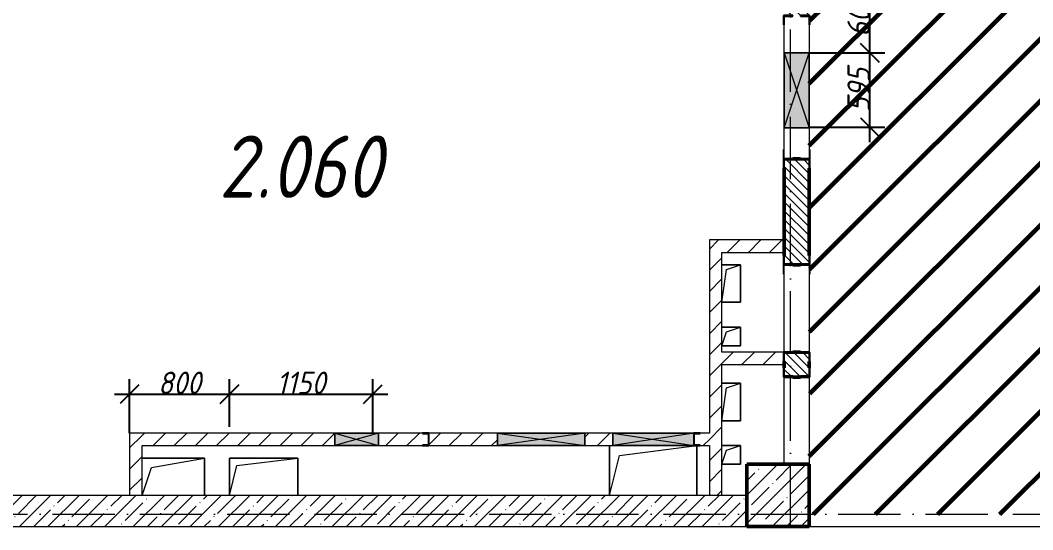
# Model space of a CAD drawing. Header units: millimetres. Extents: x -606178 to 312196, y -19338 to 632709.
# Drawn here: x -265628 to -257508, y 461300 to 465388 of the extents above; entities that cross this region are included whole.
import ezdxf

# ---------------------------------------------------------------- set-up
doc = ezdxf.new("R2010")
doc.units = ezdxf.units.MM
doc.linetypes.add('50_200_ШТРИХ_1Т_ш5_п1_п1_', pattern=[700, 500, -100, 0, -100])
for name, color, linetype, lineweight in [('6.4.1) Окр пт с инж. ПТ2.16', 3, 'Continuous', 60), ('A-____-____-DIMS', 7, 'Continuous', 9), ('A-DETL-GENF-OTLN', 7, 'Continuous', 9), ('A-FLOR-____-OTLN', 7, 'Continuous', 9), ('A-GENM-____-MCUT', 7, 'Continuous', 25), ('A-GENM-____-OTLN', 7, 'Continuous', 9), ('A-GENM-____-OTLN-1', 7, 'Continuous', 25), ('A-GLAZ-____-OTLN', 7, 'Continuous', 9), ('A-WALL-____-MCUT-1', 7, 'Continuous', 9), ('A-WALL-____-MCUT-2', 7, 'Continuous', 50), ('A-WALL-____-PATT-1', 7, 'Continuous', 9), ('A-WALL-FNSH-MCUT-1', 7, 'Continuous', 9), ('I-WALL-____-OTLN', 7, 'Continuous', 9), ('S-COLS-____-MCUT', 7, 'Continuous', 50), ('S-COLS-____-OTLN', 7, 'Continuous', 9), ('S-GRID-____-OTLN-1', 7, '50_200_ШТРИХ_1Т_ш5_п1_п1_', 9), ('Марки помещений', 7, 'Continuous', 9)]:
    doc.layers.add(name, color=color, linetype=linetype, lineweight=lineweight)
doc.styles.add('ISOCPEUR_I_10', font='isocpeui.ttf', dxfattribs={"width": 0.9, "height": 180})
doc.styles.add('ISOCPEUR_I_3', font='isocpeui.ttf', dxfattribs={"width": 0.85, "height": 2.2})
doc.dimstyles.new('ISO-1_8_0_9К_СРЕДНИЙ_Кладочные_3', dxfattribs={"dimscale": 304.8, "dimtxt": 179.276612, "dimasz": 0.492126, "dimexe": 0.393701, "dimexo": 0, "dimgap": 0, "dimtad": 1, "dimdec": 3, "dimrnd": 0.001, "dimdsep": 46, "dimtxsty": 'ISOCPEUR_I_10', "dimblk1": 'OBLIQUE', "dimblk2": 'OBLIQUE', "dimsah": 1, "dimcen": 0.09, "dimdle": 0.393701, "dimazin": 0, "dimtfac": 1, "dimtdec": 4, "dimtix": 1, "dimtmove": 0, "dimatfit": 3, "dimfxl": 1, "dimtvp": 1, "dimtolj": 1, "dimtzin": 0, "dimarcsym": 2})
pattern_1 = [(45, (-264901.3, 451794.26), (-84.8528, 84.8528), [])]

# ---------------------------------------------------------------- blocks, each defined once
blk = doc.blocks.new('BSC_Колонна _Прямоугольная - 500х500-V43-АР1_План отверстий 2 этажа в осях 1-64_А-ГГ')
at = {"layer": 'S-COLS-____-OTLN'}
h = blk.add_hatch(dxfattribs=at)
h.set_pattern_fill('FP_72', color=256, style=0, pattern_type=2)
h.set_pattern_definition([(45, (-5350, -9781.04), (-114.0493, 114.0493), []), (45, (-5235.95, -9781.04), (-114.0493, 114.0493), [201.613, -40.323, 3.353, -36.97])])
h.paths.add_polyline_path([(-250, -250), (250, -250), (250, 250), (-250, 250)], flags=0)
at = {"layer": 'S-COLS-____-MCUT'}
for p, q in [((250, 250), (-250, 250)), ((-250, 250), (-250, -250)), ((250, -250), (250, 250)), ((-250, -250), (250, -250))]:
    blk.add_line(p, q, dxfattribs=at)
blk = doc.blocks.new('Фахверк_СКБ_Уголок - 200_3960_зеркало-28268689-АР1_План отверстий 2 этажа в осях 1-64_А-ГГ')
at = {"layer": 'A-GENM-____-MCUT'}
for p, q in [((200, 156), (125, 156)), ((125, 156), (125, 81)), ((131, 81), (131, 150)), ((131, 150), (200, 150)), ((200, 150), (200, 156)), ((125, 81), (131, 81)), ((131, 19), (125, 19)), ((125, 19), (125, -56)), ((131, -50), (131, 19)), ((125, -56), (200, -56)), ((200, -50), (131, -50)), ((200, -56), (200, -50))]:
    blk.add_line(p, q, dxfattribs=at)
blk = doc.blocks.new('154_Стойка_СКБ_Уголок - СМ-2180_200-28268025-АР1_План отверстий 2 этажа в осях 1-64_А-ГГ')
at = {"layer": 'A-GENM-____-MCUT'}
for p, q in [((125, 156), (125, 81)), ((200, 156), (125, 156)), ((131, 81), (131, 150)), ((131, 150), (200, 150)), ((200, 150), (200, 156)), ((125, 81), (131, 81)), ((131, 19), (125, 19)), ((125, 19), (125, -56)), ((131, -50), (131, 19)), ((125, -56), (200, -56)), ((200, -50), (131, -50)), ((200, -56), (200, -50))]:
    blk.add_line(p, q, dxfattribs=at)
blk = doc.blocks.new('Стойка_Влож_Уголок_Опорный - Уголок-28213941-АР1_План отверстий 2 этажа в осях 1-64_А-ГГ')
at = {"layer": 'A-GENM-____-OTLN'}
for p, q in [((-212, -6), (-212, 0)), ((0, 0), (0, -6)), ((-212, -75), (-212, -6)), ((-212, -6), (-206, -6)), ((-212, -75), (-206, -75)), ((-6, -6), (0, -6)), ((-6, -75), (0, -75)), ((0, -6), (0, -75))]:
    blk.add_line(p, q, dxfattribs=at)
blk = doc.blocks.new('154_Стойка_СКБ_Уголок - СМ-2180_200-28435403-АР1_План отверстий 2 этажа в осях 1-64_А-ГГ')
at = {"layer": 'A-GENM-____-MCUT'}
for p, q in [((125, 156), (125, 81)), ((200, 156), (125, 156)), ((131, 81), (131, 150)), ((131, 150), (200, 150)), ((200, 150), (200, 156)), ((125, 81), (131, 81)), ((131, 19), (125, 19)), ((125, 19), (125, -56)), ((131, -50), (131, 19)), ((125, -56), (200, -56)), ((200, -50), (131, -50)), ((200, -56), (200, -50))]:
    blk.add_line(p, q, dxfattribs=at)
blk = doc.blocks.new('154_Фахверк_СКБ_Швеллер - Тип_100_3960-28318856-АР1_План отверстий 2 этажа в осях 1-64_А-ГГ')
at = {"layer": 'A-GENM-____-MCUT'}
for p, q in [((175, 50), (125, 50)), ((125, 50), (125, -50)), ((128, 47), (175, 47)), ((128, -47), (128, 47)), ((175, 47), (175, 50)), ((125, -50), (175, -50)), ((175, -47), (128, -47)), ((175, -50), (175, -47))]:
    blk.add_line(p, q, dxfattribs=at)
blk = doc.blocks.new('AR_Отверстие прямоугольное _в плите_ - AR_Отверстие прямоугольное _в плите_-V148-АР1_План отверстий 2 этажа в осях 1-64_А-ГГ')
at = {"layer": 'A-GENM-____-OTLN'}
for p, q in [((75, 75), (-75, 75)), ((-75, -75), (-37.5, 37.5)), ((-37.5, 37.5), (75, 75)), ((75, -75), (75, 75)), ((-75, -75), (75, -75))]:
    blk.add_line(p, q, dxfattribs=at)
blk = doc.blocks.new('AR_Отверстие прямоугольное _в плите_ - AR_Отверстие прямоугольное _в плите_-V149-АР1_План отверстий 2 этажа в осях 1-64_А-ГГ')
at = {"layer": 'A-GENM-____-OTLN'}
for p, q in [((75, 150), (-75, 150)), ((-75, -150), (-37.5, 112.5)), ((-37.5, 112.5), (75, 150)), ((75, -150), (75, 150)), ((-75, -150), (75, -150))]:
    blk.add_line(p, q, dxfattribs=at)
blk = doc.blocks.new('AR_Отверстие прямоугольное _в плите_ - AR_Отверстие прямоугольное _в плите_-30552525-АР1_План отверстий 2 этажа в осях 1-64_А-ГГ')
at = {"layer": 'A-GENM-____-OTLN'}
for p, q in [((-350, 200), (-350, -200)), ((-270, 120), (350, 200)), ((350, -200), (350, 200)), ((-350, -200), (-270, 120))]:
    blk.add_line(p, q, dxfattribs=at)
blk = doc.blocks.new('AR_Отверстие прямоугольное _в плите_ - AR_Отверстие прямоугольное _в плите_-30459267-АР1_План отверстий 2 этажа в осях 1-64_А-ГГ')
at = {"layer": 'A-GENM-____-OTLN'}
for p, q in [((250, 150), (-250, 150)), ((-175, 75), (250, 150)), ((250, -150), (250, 150)), ((-250, -150), (-175, 75))]:
    blk.add_line(p, q, dxfattribs=at)
blk = doc.blocks.new('AR_Отверстие прямоугольное _в плите_ - AR_Отверстие прямоугольное _в плите_-30552596-АР1_План отверстий 2 этажа в осях 1-64_А-ГГ')
at = {"layer": 'A-GENM-____-OTLN'}
for p, q in [((275, 150), (-275, 150)), ((-275, 150), (-275, -150)), ((-275, -150), (-215, 90)), ((-215, 90), (275, 150)), ((275, -150), (275, 150))]:
    blk.add_line(p, q, dxfattribs=at)
blk = doc.blocks.new('AR_Отверстие прямоугольное _в стене_ - AR_Отверстие прямоугольное _в стене__ОВ-36887039-АР1_План отверстий 2 этажа в осях 1-64_А-ГГ')
at = {"layer": 'A-GLAZ-____-OTLN'}
blk.add_hatch(color=256, dxfattribs=at).paths.add_polyline_path([(325, -50), (325, 50), (-325, 50), (-325, -50), (55, -50)], flags=0)
at = {"layer": 'A-DETL-GENF-OTLN'}
for p, q in [((-325, -50), (-325, 50)), ((-325, 50), (325, 50)), ((325, 50), (-325, -50)), ((-325, 50), (325, -50)), ((325, 50), (-325, 50)), ((-325, 50), (-325, -50)), ((325, 50), (325, -50)), ((325, -50), (325, 50)), ((325, -50), (-325, -50)), ((-325, -50), (325, -50))]:
    blk.add_line(p, q, dxfattribs=at)
blk = doc.blocks.new('AR_Отверстие прямоугольное _в стене__БезПР - AR_Отверстие прямоугольное _в стене__БезПР-36429042-АР1_План отверстий 2 этажа в осях 1-64_А-ГГ')
at = {"layer": 'A-GLAZ-____-OTLN'}
blk.add_hatch(color=256, dxfattribs=at).paths.add_polyline_path([(-350, -50), (350, -50), (350, 50), (-350, 50)], flags=0)
at = {"layer": 'A-DETL-GENF-OTLN'}
for p, q in [((-350, -50), (-350, 50)), ((-350, 50), (350, 50)), ((350, 50), (-350, -50)), ((-350, 50), (350, -50)), ((350, 50), (-350, 50)), ((-350, 50), (-350, -50)), ((350, 50), (350, -50)), ((350, -50), (350, 50)), ((350, -50), (-350, -50)), ((-350, -50), (350, -50))]:
    blk.add_line(p, q, dxfattribs=at)
at = {"layer": 'A-GLAZ-____-OTLN'}
blk.add_line((350, 50), (-350, 50), dxfattribs=at)
blk = doc.blocks.new('AR_Отверстие прямоугольное _в стене__БезПР - AR_Отверстие прямоугольное _в стене__БезПР-36788977-АР1_План отверстий 2 этажа в осях 1-64_А-ГГ')
at = {"layer": 'A-GLAZ-____-OTLN'}
blk.add_hatch(color=256, dxfattribs=at).paths.add_polyline_path([(175, -50), (175, 50), (-175, 50), (-175, -50)], flags=0)
at = {"layer": 'A-DETL-GENF-OTLN'}
for p, q in [((-175, -50), (-175, 50)), ((-175, 50), (175, 50)), ((175, 50), (-175, -50)), ((-175, 50), (175, -50)), ((175, 50), (-175, 50)), ((-175, 50), (-175, -50)), ((175, 50), (175, -50)), ((175, -50), (175, 50)), ((175, -50), (-175, -50)), ((-175, -50), (175, -50))]:
    blk.add_line(p, q, dxfattribs=at)
at = {"layer": 'A-GLAZ-____-OTLN'}
blk.add_line((175, 50), (-175, 50), dxfattribs=at)
blk = doc.blocks.new('AR_Отверстие прямоугольное _в стене_ - AR_Отверстие прямоугольное _в стене__ОВ-36870782-АР1_План отверстий 2 этажа в осях 1-64_А-ГГ')
at = {"layer": 'A-GLAZ-____-OTLN'}
blk.add_hatch(color=256, dxfattribs=at).paths.add_polyline_path([(-300, 100), (-300, -100), (300, -100), (300, 100)], flags=0)
at = {"layer": 'A-DETL-GENF-OTLN'}
for p, q in [((-300, -100), (-300, 100)), ((-300, 100), (300, 100)), ((300, 100), (-300, -100)), ((-300, 100), (300, -100)), ((300, 100), (-300, 100)), ((-300, 100), (-300, -100)), ((300, 100), (300, -100)), ((300, -100), (300, 100)), ((300, -100), (-300, -100)), ((-300, -100), (300, -100))]:
    blk.add_line(p, q, dxfattribs=at)
blk = doc.blocks.new('154_Фахверк_СКБ_Швеллер - Тип_100_3960_зеркало-V199-АР1_План отверстий 2 этажа в осях 1-64_А-ГГ')
at = {"layer": 'A-GENM-____-MCUT'}
for p, q in [((175, 50), (125, 50)), ((128, 47), (175, 47)), ((128, -47), (128, 47)), ((175, 47), (175, 50)), ((125, -50), (175, -50)), ((175, -47), (128, -47)), ((175, -50), (175, -47))]:
    blk.add_line(p, q, dxfattribs=at)
blk = doc.blocks.new('_Oblique')
at = {"color": 0, "linetype": 'ByBlock', "lineweight": -2}
blk.add_line((-0.5, -0.5), (0.5, 0.5), dxfattribs=at)
blk = doc.blocks.new('*D4738')
at = {"layer": 'A-____-____-DIMS', "color": 0, "lineweight": -2, "transparency": 16777216}
for p, q in [((-264751.3, 462075.3), (-264751.3, 462508.6)), ((-263951.3, 462125.3), (-263951.3, 462508.6)), ((-264871.3, 462388.6), (-263831.3, 462388.6))]:
    blk.add_line(p, q, dxfattribs=at)
at = {"layer": 'Defpoints', "color": 0, "transparency": 16777216}
for p in [(-263951.3, 462388.6), (-263951.3, 462125.3), (-264751.3, 462075.3)]:
    blk.add_point(p, dxfattribs=at)
at = {"layer": 'A-____-____-DIMS', "color": 0, "lineweight": -2, "transparency": 16777216, "xscale": 150, "yscale": 150, "zscale": 150, "rotation": 180}
blk.add_blockref('_Oblique', (-264751.3, 462388.6), dxfattribs=at)
at = {"layer": 'A-____-____-DIMS', "color": 0, "lineweight": -2, "transparency": 16777216, "xscale": 150, "yscale": 150, "zscale": 150}
blk.add_blockref('_Oblique', (-263951.3, 462388.6), dxfattribs=at)
at = {"layer": 'A-____-____-DIMS', "color": 0, "transparency": 16777216, "insert": (-264351.3, 462478.6), "char_height": 180, "width": 409.578, "attachment_point": 5, "style": 'ISOCPEUR_I_10'}
blk.add_mtext('\\A1;800', dxfattribs=at)
blk = doc.blocks.new('*D4739')
at = {"layer": 'A-____-____-DIMS', "color": 0, "lineweight": -2, "transparency": 16777216}
for p, q in [((-263951.3, 462125.3), (-263951.3, 462508.6)), ((-262801.3, 462075.3), (-262801.3, 462508.6)), ((-264071.3, 462388.6), (-262681.3, 462388.6))]:
    blk.add_line(p, q, dxfattribs=at)
at = {"layer": 'Defpoints', "color": 0, "transparency": 16777216}
for p in [(-262801.3, 462388.6), (-263951.3, 462125.3), (-262801.3, 462075.3)]:
    blk.add_point(p, dxfattribs=at)
at = {"layer": 'A-____-____-DIMS', "color": 0, "lineweight": -2, "transparency": 16777216, "xscale": 150, "yscale": 150, "zscale": 150, "rotation": 180}
blk.add_blockref('_Oblique', (-263951.3, 462388.6), dxfattribs=at)
at = {"layer": 'A-____-____-DIMS', "color": 0, "lineweight": -2, "transparency": 16777216, "xscale": 150, "yscale": 150, "zscale": 150}
blk.add_blockref('_Oblique', (-262801.3, 462388.6), dxfattribs=at)
at = {"layer": 'A-____-____-DIMS', "color": 0, "transparency": 16777216, "insert": (-263376.3, 462478.6), "char_height": 180, "width": 463.361, "attachment_point": 5, "style": 'ISOCPEUR_I_10'}
blk.add_mtext('\\A1;1150', dxfattribs=at)
blk = doc.blocks.new('*D4740')
at = {"layer": 'A-____-____-DIMS', "color": 0, "lineweight": -2, "transparency": 16777216}
for p, q in [((-258814.5, 464410.3), (-258814.5, 465245.3)), ((-259301.3, 465125.3), (-258694.5, 465125.3)), ((-259301.3, 464530.3), (-258694.5, 464530.3))]:
    blk.add_line(p, q, dxfattribs=at)
at = {"layer": 'Defpoints', "color": 0, "transparency": 16777216}
for p in [(-259301.3, 465125.3), (-258814.5, 465125.3), (-259301.3, 464530.3)]:
    blk.add_point(p, dxfattribs=at)
at = {"layer": 'A-____-____-DIMS', "color": 0, "lineweight": -2, "transparency": 16777216, "xscale": 150, "yscale": 150, "zscale": 150}
for p, rotation in [((-258814.5, 465125.3), 90), ((-258814.5, 464530.3), 270)]:
    blk.add_blockref('_Oblique', p, dxfattribs=dict(at, rotation=rotation))
at = {"layer": 'A-____-____-DIMS', "color": 0, "transparency": 16777216, "insert": (-258904.5, 464827.8), "char_height": 180, "width": 409.578, "attachment_point": 5, "rotation": 90, "style": 'ISOCPEUR_I_10'}
blk.add_mtext('\\A1;595', dxfattribs=at)
blk = doc.blocks.new('*D4741')
at = {"layer": 'A-____-____-DIMS', "color": 0, "lineweight": -2, "transparency": 16777216}
for p, q in [((-258814.5, 465005.3), (-258814.5, 465845.3)), ((-259301.3, 465725.3), (-258694.5, 465725.3)), ((-259301.3, 465125.3), (-258694.5, 465125.3))]:
    blk.add_line(p, q, dxfattribs=at)
at = {"layer": 'Defpoints', "color": 0, "transparency": 16777216}
for p in [(-259301.3, 465725.3), (-258814.5, 465725.3), (-259301.3, 465125.3)]:
    blk.add_point(p, dxfattribs=at)
at = {"layer": 'A-____-____-DIMS', "color": 0, "lineweight": -2, "transparency": 16777216, "xscale": 150, "yscale": 150, "zscale": 150}
for p, rotation in [((-258814.5, 465725.3), 90), ((-258814.5, 465125.3), 270)]:
    blk.add_blockref('_Oblique', p, dxfattribs=dict(at, rotation=rotation))
at = {"layer": 'A-____-____-DIMS', "color": 0, "transparency": 16777216, "insert": (-258904.5, 465425.3), "char_height": 180, "width": 409.578, "attachment_point": 5, "rotation": 90, "style": 'ISOCPEUR_I_10'}
blk.add_mtext('\\A1;600', dxfattribs=at)

msp = doc.modelspace()

# ---------------------------------------------------------------- hatches: boundary and pattern name
at = {"layer": '6.4.1) Окр пт с инж. ПТ2.16'}
h = msp.add_hatch(dxfattribs=at)
h.set_pattern_fill('ANSI31', color=256, scale=111)
h.paths.add_polyline_path([(-255301.3011, 465725.3011), (-255301.3011, 465975.3011), (-259301.3011, 465975.3011), (-259301.3011, 465725.3011), (-259301.3011, 465500.3011), (-259295.3011, 465500.3011), (-259295.3011, 465425.3011), (-259295.3011, 465350.3011), (-259301.3011, 465125.3011), (-259301.3011, 464525.3011), (-259301.3011, 464350.3011), (-259295.3011, 464350.3011), (-259295.3011, 464281.3011), (-259295.3011, 464275.3011), (-259295.3011, 464200.3011), (-259301.3011, 463500.3011), (-259295.3011, 463500.3011), (-259295.3011, 463425.3011), (-259295.3011, 463419.3011), (-259295.3011, 463350.3011), (-259301.3011, 462725.3011), (-259295.3011, 462725.3011), (-259295.3011, 462650.3011), (-259301.3011, 462600.3011), (-259295.3011, 462600.3011), (-259295.3011, 462525.3011), (-259301.3011, 461825.3011), (-259301.3011, 461425.3011), (-255301.3011, 461425.3011), (-255301.3011, 461825.3011)])
at = {"layer": 'A-WALL-____-PATT-1'}
h = msp.add_hatch(dxfattribs=at)
h.set_pattern_fill('FP_6', color=256, style=0, pattern_type=2)
h.set_pattern_definition([(135, (-264901.3, 451794.26), (-35.35534, -35.35534), [])])
h.paths.add_polyline_path([(-259370.3011, 462525.3011), (-259370.3011, 462531.3011), (-259301.3011, 462531.3011), (-259301.3011, 462719.3011), (-259370.3011, 462719.3011), (-259370.3011, 462725.3011), (-259432.3011, 462725.3011), (-259432.3011, 462719.3011), (-259501.3011, 462719.3011), (-259501.3011, 462531.3011), (-259432.3011, 462531.3011), (-259432.3011, 462525.3011)], flags=0)
h.paths.add_polyline_path([(-259432.3011, 463425.3011), (-259370.3011, 463425.3011), (-259370.3011, 463431.3011), (-259301.3011, 463431.3011), (-259301.3011, 464269.3011), (-259370.3011, 464269.3011), (-259370.3011, 464275.3011), (-259432.3011, 464275.3011), (-259432.3011, 464269.3011), (-259501.3011, 464269.3011), (-259501.3011, 463431.3011), (-259432.3011, 463431.3011)], flags=0)
h.paths.add_polyline_path([(-259370.3011, 465425.3011), (-259301.3011, 465425.3011), (-259301.3011, 465725.3011), (-259501.3011, 465725.3011), (-259501.3011, 465425.3011), (-259432.3011, 465425.3011)], flags=0)
h = msp.add_hatch(dxfattribs=at)
h.set_pattern_fill('FP_4', color=256, style=0, pattern_type=2)
h.set_pattern_definition(pattern_1)
h.paths.add_polyline_path([(-260101.3011, 461575.3011), (-260001.3011, 461575.3011), (-260001.3011, 463625.3011), (-260101.3011, 463625.3011), (-260101.3011, 461975.3011)], flags=0)
h = msp.add_hatch(dxfattribs=at)
h.set_pattern_fill('FP_4', color=256, style=0, pattern_type=2)
h.set_pattern_definition(pattern_1)
h.paths.add_polyline_path([(-259501.3011, 463525.3011), (-259501.3011, 463625.3011), (-260001.3011, 463625.3011), (-260001.3011, 463525.3011), (-259612.5978, 463525.3011)], flags=0)
h = msp.add_hatch(dxfattribs=at)
h.set_pattern_fill('FP_4', color=256, style=0, pattern_type=2)
h.set_pattern_definition(pattern_1)
h.paths.add_polyline_path([(-259501.3011, 462625.3011), (-259501.3011, 462650.3011), (-259507.3011, 462650.3011), (-259507.3011, 462725.3011), (-260001.3011, 462725.3011), (-260001.3011, 462625.3011), (-259507.3011, 462625.3011)], flags=0)
h = msp.add_hatch(dxfattribs=at)
h.set_pattern_fill('FP_4', color=256, style=0, pattern_type=2)
h.set_pattern_definition(pattern_1)
h.paths.add_polyline_path([(-264651.3011, 461575.3011), (-264651.3011, 462075.3011), (-264751.3011, 462075.3011), (-264751.3011, 461575.3011)], flags=0)
h = msp.add_hatch(dxfattribs=at)
h.set_pattern_fill('FP_4', color=256, style=0, pattern_type=2)
h.set_pattern_definition(pattern_1)
h.paths.add_polyline_path([(-260176.3011, 461975.3011), (-260101.3011, 461975.3011), (-260101.3011, 462075.3011), (-260176.3011, 462075.3011), (-260176.3011, 462072.3011), (-260223.3011, 462072.3011), (-260223.3011, 461978.3011), (-260176.3011, 461978.3011)], flags=0)
h.paths.add_polyline_path([(-261801.3011, 461975.3011), (-261801.3011, 462075.3011), (-262351.3011, 462075.3011), (-262351.3011, 461975.3011)], flags=0)
h.paths.add_polyline_path([(-261101.3011, 461975.3011), (-260876.3011, 461975.3011), (-260876.3011, 462075.3011), (-261101.3011, 462075.3011)], flags=0)
h.paths.add_polyline_path([(-263106.3011, 461975.3011), (-263106.3011, 462075.3011), (-264651.3011, 462075.3011), (-264651.3011, 461975.3011)], flags=0)
h.paths.add_polyline_path([(-262756.3011, 461975.3011), (-262401.3011, 461975.3011), (-262401.3011, 461978.3011), (-262354.3011, 461978.3011), (-262354.3011, 462072.3011), (-262401.3011, 462072.3011), (-262401.3011, 462075.3011), (-262756.3011, 462075.3011), (-262756.3011, 461978.3011)], flags=0)
h = msp.add_hatch(dxfattribs=at)
h.set_pattern_fill('FP_25', color=256, style=0, pattern_type=2)
h.set_pattern_definition([(45, (-264901.3, 451794.26), (-114.0493, 114.0493), []), (45, (-264787.25, 451794.26), (-114.0493, 114.0493), [201.612, -40.322, 3.353, -36.97])])
h.paths.add_polyline_path([(-260496.3299, 461325.3011), (-259801.3011, 461325.3011), (-259801.3011, 461575.3011), (-266851.3011, 461575.3011), (-266851.3011, 461325.3011), (-261380.0621, 461325.3011)], flags=0)

# ---------------------------------------------------------------- linework, layer by layer
at = {"layer": 'A-FLOR-____-OTLN'}
for p, q in [((-260001.3011, 463425.3058), (-259851.3011, 463425.3058)), ((-259851.3011, 463425.3058), (-259851.3011, 463125.3058)), ((-259851.3011, 463125.3058), (-260001.3011, 463125.3058)), ((-260001.3011, 462925.3058), (-259851.3011, 462925.3058)), ((-259851.3011, 462925.3058), (-259851.3011, 462775.3058)), ((-259851.3011, 462775.3058), (-260001.3011, 462775.3058)), ((-260001.3011, 462475.3058), (-259851.3011, 462475.3058)), ((-259851.3011, 462475.3058), (-259851.3011, 462175.3058)), ((-259851.3011, 462175.3058), (-260001.3011, 462175.3058)), ((-260901.3011, 461575.3011), (-260901.3011, 461975.3011)), ((-260201.3011, 461975.3011), (-260201.3011, 461575.3011)), ((-260001.3011, 461975.3058), (-259851.3011, 461975.3058)), ((-259851.3011, 461975.3058), (-259851.3011, 461825.3058)), ((-264651.3011, 461875.3011), (-264151.3011, 461875.3011)), ((-264151.3011, 461875.3011), (-264151.3011, 461575.3011)), ((-263951.3011, 461875.3011), (-263401.3011, 461875.3011)), ((-263951.3011, 461575.3011), (-263951.3011, 461875.3011)), ((-263401.3011, 461875.3011), (-263401.3011, 461575.3011)), ((-259851.3011, 461825.3058), (-260001.3011, 461825.3058)), ((-259301.3011, 461325.3011), (-255301.3011, 461325.3011))]:
    msp.add_line(p, q, dxfattribs=at)
at = {"layer": 'A-WALL-____-MCUT-1'}
for p, q in [((-259801.3011, 461575.3011), (-266851.3011, 461575.3011)), ((-266851.3011, 461325.3011), (-259801.3011, 461325.3011))]:
    msp.add_line(p, q, dxfattribs=at)
at = {"layer": 'A-WALL-____-MCUT-2'}
for p, q in [((-259370.3011, 464275.3011), (-259432.3011, 464275.3011)), ((-259501.3011, 464200.3011), (-259501.3011, 463500.3011)), ((-259301.3011, 463500.3011), (-259301.3011, 464200.3011)), ((-259432.3011, 463425.3011), (-259370.3011, 463425.3011)), ((-259370.3011, 462725.3011), (-259432.3011, 462725.3011)), ((-259501.3011, 462600.3011), (-259501.3011, 462650.3011)), ((-259301.3011, 462600.3011), (-259301.3011, 462650.3011)), ((-259432.3011, 462525.3011), (-259370.3011, 462525.3011))]:
    msp.add_line(p, q, dxfattribs=at)
at = {"layer": 'A-WALL-FNSH-MCUT-1'}
for p, q in [((-260101.3011, 463625.3011), (-260101.3011, 462075.3011)), ((-259501.3011, 463625.3011), (-260101.3011, 463625.3011)), ((-260001.3011, 462725.3011), (-260001.3011, 463525.3011)), ((-260001.3011, 463525.3011), (-259501.3011, 463525.3011)), ((-259507.3011, 462725.3011), (-260001.3011, 462725.3011)), ((-260001.3011, 461575.3011), (-260001.3011, 462625.3011)), ((-260001.3011, 462625.3011), (-259501.3011, 462625.3011)), ((-263106.3011, 462075.3011), (-264751.3011, 462075.3011)), ((-264751.3011, 462075.3011), (-264751.3011, 461575.3011)), ((-262401.3011, 462075.3011), (-262756.3011, 462075.3011)), ((-261801.3011, 462075.3011), (-262351.3011, 462075.3011)), ((-260876.3011, 462075.3011), (-261101.3011, 462075.3011)), ((-260101.3011, 462075.3011), (-260176.3011, 462075.3011)), ((-264651.3011, 461975.3011), (-263106.3011, 461975.3011)), ((-264651.3011, 461575.3011), (-264651.3011, 461975.3011)), ((-262756.3011, 461975.3011), (-262401.3011, 461975.3011)), ((-262351.3011, 461975.3011), (-261801.3011, 461975.3011)), ((-261101.3011, 461975.3011), (-260876.3011, 461975.3011)), ((-260176.3011, 461975.3011), (-260101.3011, 461975.3011)), ((-260101.3011, 461975.3011), (-260101.3011, 461575.3011))]:
    msp.add_line(p, q, dxfattribs=at)
at = {"layer": 'I-WALL-____-OTLN'}
for p, q in [((-259501.3011, 465125.3011), (-259501.3011, 465350.3011)), ((-259301.3011, 465350.3011), (-259301.3011, 465125.3011)), ((-259501.3011, 464275.3011), (-259501.3011, 464525.3011)), ((-259301.3011, 464525.3011), (-259301.3011, 464275.3011)), ((-259501.3011, 462725.3011), (-259501.3011, 463425.3011)), ((-259301.3011, 463425.3011), (-259301.3011, 462725.3011)), ((-259501.3011, 461825.3011), (-259501.3011, 462525.3011)), ((-259301.3011, 462525.3011), (-259301.3011, 461825.3011))]:
    msp.add_line(p, q, dxfattribs=at)
at = {"layer": 'S-GRID-____-OTLN-1'}
for p, q in [((-259451.3011, 447311.6528), (-259451.3011, 501675.2188)), ((-269570.0713, 461425.3011), (-241030.7004, 461425.3011))]:
    msp.add_line(p, q, dxfattribs=at)

# ---------------------------------------------------------------- block references
at = {"layer": 'A-GENM-____-OTLN', "rotation": 180}
msp.add_blockref('Стойка_Влож_Уголок_Опорный - Уголок-28213941-АР1_План отверстий 2 этажа в осях 1-64_А-ГГ', (-259507.3011, 464275.3011), dxfattribs=at)
at = {"layer": 'A-GENM-____-OTLN'}
for name, p in [('AR_Отверстие прямоугольное _в плите_ - AR_Отверстие прямоугольное _в плите_-V149-АР1_План отверстий 2 этажа в осях 1-64_А-ГГ', (-259926.3011, 463275.3058)), ('Стойка_Влож_Уголок_Опорный - Уголок-28213941-АР1_План отверстий 2 этажа в осях 1-64_А-ГГ', (-259295.3011, 463425.3011)), ('AR_Отверстие прямоугольное _в плите_ - AR_Отверстие прямоугольное _в плите_-V148-АР1_План отверстий 2 этажа в осях 1-64_А-ГГ', (-259926.3011, 462850.3058)), ('AR_Отверстие прямоугольное _в плите_ - AR_Отверстие прямоугольное _в плите_-V149-АР1_План отверстий 2 этажа в осях 1-64_А-ГГ', (-259926.3011, 462325.3058)), ('AR_Отверстие прямоугольное _в плите_ - AR_Отверстие прямоугольное _в плите_-30552525-АР1_План отверстий 2 этажа в осях 1-64_А-ГГ', (-260551.3011, 461775.3011)), ('AR_Отверстие прямоугольное _в плите_ - AR_Отверстие прямоугольное _в плите_-V148-АР1_План отверстий 2 этажа в осях 1-64_А-ГГ', (-259926.3011, 461900.3058)), ('AR_Отверстие прямоугольное _в плите_ - AR_Отверстие прямоугольное _в плите_-30459267-АР1_План отверстий 2 этажа в осях 1-64_А-ГГ', (-264401.3011, 461725.3011)), ('AR_Отверстие прямоугольное _в плите_ - AR_Отверстие прямоугольное _в плите_-30552596-АР1_План отверстий 2 этажа в осях 1-64_А-ГГ', (-263676.3011, 461725.3011))]:
    msp.add_blockref(name, p, dxfattribs=at)
at = {"layer": 'A-GENM-____-OTLN-1'}
for name, p, rotation in [('154_Стойка_СКБ_Уголок - СМ-2180_200-28435403-АР1_План отверстий 2 этажа в осях 1-64_А-ГГ', (-259451.3011, 465550.3011), 269.9999999999999), ('154_Стойка_СКБ_Уголок - СМ-2180_200-28268025-АР1_План отверстий 2 этажа в осях 1-64_А-ГГ', (-259451.3011, 464400.3011), 269.9999999999999), ('154_Стойка_СКБ_Уголок - СМ-2180_200-28268025-АР1_План отверстий 2 этажа в осях 1-64_А-ГГ', (-259351.3011, 463300.3011), 89.99999999999991), ('Фахверк_СКБ_Уголок - 200_3960_зеркало-28268689-АР1_План отверстий 2 этажа в осях 1-64_А-ГГ', (-259451.3011, 462850.3011), 269.9999999999999), ('Фахверк_СКБ_Уголок - 200_3960_зеркало-28268689-АР1_План отверстий 2 этажа в осях 1-64_А-ГГ', (-259351.3011, 462400.3011), 89.99999999999991), ('154_Фахверк_СКБ_Швеллер - Тип_100_3960-28318856-АР1_План отверстий 2 этажа в осях 1-64_А-ГГ', (-262226.3011, 462025.3011), 180)]:
    msp.add_blockref(name, p, dxfattribs=dict(at, rotation=rotation))
msp.add_blockref('154_Фахверк_СКБ_Швеллер - Тип_100_3960_зеркало-V199-АР1_План отверстий 2 этажа в осях 1-64_А-ГГ', (-260351.3011, 462025.3011), dxfattribs=at)
at = {"layer": 'A-GLAZ-____-OTLN', "rotation": 89.99999999999991}
msp.add_blockref('AR_Отверстие прямоугольное _в стене_ - AR_Отверстие прямоугольное _в стене__ОВ-36870782-АР1_План отверстий 2 этажа в осях 1-64_А-ГГ', (-259401.3011, 464825.3011), dxfattribs=at)
at = {"layer": 'A-GLAZ-____-OTLN'}
for name, p in [('AR_Отверстие прямоугольное _в стене__БезПР - AR_Отверстие прямоугольное _в стене__БезПР-36788977-АР1_План отверстий 2 этажа в осях 1-64_А-ГГ', (-262931.3011, 462025.3011)), ('AR_Отверстие прямоугольное _в стене__БезПР - AR_Отверстие прямоугольное _в стене__БезПР-36429042-АР1_План отверстий 2 этажа в осях 1-64_А-ГГ', (-261451.3011, 462025.3011)), ('AR_Отверстие прямоугольное _в стене_ - AR_Отверстие прямоугольное _в стене__ОВ-36887039-АР1_План отверстий 2 этажа в осях 1-64_А-ГГ', (-260551.3011, 462025.3011))]:
    msp.add_blockref(name, p, dxfattribs=at)
at = {"layer": 'S-COLS-____-OTLN'}
msp.add_blockref('BSC_Колонна _Прямоугольная - 500х500-V43-АР1_План отверстий 2 этажа в осях 1-64_А-ГГ', (-259551.3011, 461575.3011), dxfattribs=at)

# ---------------------------------------------------------------- texts
at = {"layer": 'Марки помещений', "insert": (-264035.2101, 464463.2279), "char_height": 500, "width": 785.65375, "attachment_point": 1, "style": 'ISOCPEUR_I_3'}
msp.add_mtext('2.060', dxfattribs=at)

# ---------------------------------------------------------------- dimensions: what is measured, and where the dimension line sits
at = {"layer": 'A-____-____-DIMS'}
for base, p1, p2, override, picture, middle in [((-258814.5075, 465725.3011), (-259301.3011, 465125.3011), (-259301.3011, 465725.3011), {"dimpost": '<>', "dimfxl": 600}, '*D4741', (-258904.5075, 465425.3011)), ((-258814.5075, 465125.3011), (-259301.3011, 464530.3011), (-259301.3011, 465125.3011), {"dimpost": '<>', "dimfxl": 595}, '*D4740', (-258904.5075, 464827.8011))]:
    dim = msp.add_linear_dim(base=base, p1=p1, p2=p2, angle=90, dimstyle='ISO-1_8_0_9К_СРЕДНИЙ_Кладочные_3', override=override, dxfattribs=at)
    dim.commit()
    dim.dimension.update_dxf_attribs({"geometry": picture, "text_midpoint": middle})
for base, p1, p2, override, picture, middle in [((-263951.3011, 462388.5586), (-264751.3011, 462075.3011), (-263951.3011, 462125.3011), {"dimpost": '<>', "dimfxl": 801.560977}, '*D4738', (-264351.3011, 462478.5586)), ((-262801.3011, 462388.5586), (-263951.3011, 462125.3011), (-262801.3011, 462075.3011), {"dimpost": '<>', "dimfxl": 1151.086443}, '*D4739', (-263376.3011, 462478.5586))]:
    dim = msp.add_linear_dim(base=base, p1=p1, p2=p2, dimstyle='ISO-1_8_0_9К_СРЕДНИЙ_Кладочные_3', override=override, dxfattribs=at)
    dim.commit()
    dim.dimension.update_dxf_attribs({"geometry": picture, "text_midpoint": middle})

doc.saveas('drawing.dxf')
